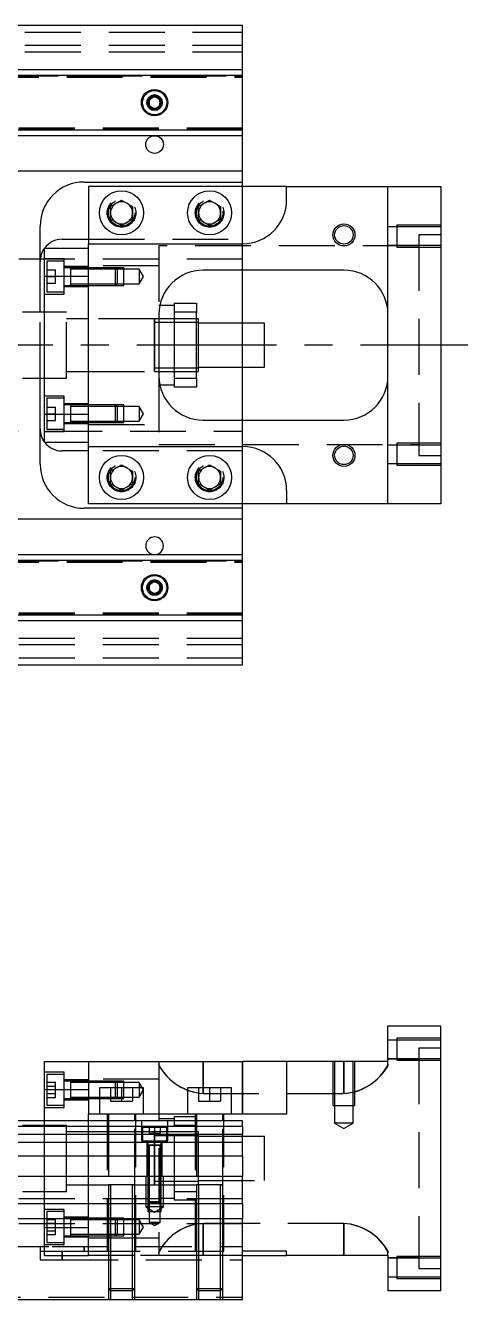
# Model space of a CAD drawing. Extents: x -10 to 845, y -283 to 77.
# Drawn here: x 590.7 to 689.5, y -216.4 to 72.5 of the extents above; entities that cross this region are included whole.
import ezdxf

# ---------------------------------------------------------------- set-up
doc = ezdxf.new("R2010")
doc.units = 0
doc.linetypes.add('CENTER', pattern=[50.8, 31.75, -6.35, 6.35, -6.35])
doc.linetypes.add('DASHED', pattern=[19.05, 12.7, -6.35])
doc.layers.get('0').update_dxf_attribs({"linetype": 'CONTINUOUS'})
doc.layers.add('CENTER', color=1, linetype='CENTER')

msp = doc.modelspace()

# ---------------------------------------------------------------- linework, layer by layer
at = {"color": 7, "linetype": 'CONTINUOUS'}
for p, q in [((640, 72.5), (395, 72.5)), ((640, 62.5), (640, 72.5)), ((395, 62.5), (640, 62.5)), ((395, 61.247728), (640, 61.247728)), ((640, 61.247728), (640, 62.5)), ((640, 48.752272), (640, 61.247728)), ((618.75, 55.721688), (620, 56.443376)), ((618.75, 54.278312), (618.75, 55.721688)), ((620, 56.443376), (621.25, 55.721688)), ((621.25, 55.721688), (621.25, 54.278312)), ((620, 53.556624), (618.75, 54.278312)), ((621.25, 54.278312), (620, 53.556624)), ((640, 48.752272), (395, 48.752272)), ((640, 47.5), (395, 47.5)), ((640, 47.5), (640, 48.752272)), ((640, 39.5), (640, 47.5)), ((566.708204, 39.5), (640, 39.5)), ((640, 37), (640, 39.5)), ((604, 37), (640, 37)), ((605, 36), (605, 23)), ((650, 36), (605, 36)), ((640, 36), (640, 37)), ((650, 33), (650, 36)), ((650, 36), (673, 36)), ((673, -36), (673, 36)), ((673, 36), (685, 36)), ((685, 36), (685, -36)), ((610, 31.443376), (612.5, 32.886752)), ((612.5, 32.886752), (615, 31.443376)), ((630, 31.443376), (632.5, 32.886752)), ((632.5, 32.886752), (635, 31.443376)), ((610, 28.556624), (610, 31.443376)), ((615, 31.443376), (615, 28.556624)), ((630, 28.556624), (630, 31.443376)), ((635, 31.443376), (635, 28.556624)), ((594, 7.5), (594, 27)), ((612.5, 27.113248), (610, 28.556624)), ((615, 28.556624), (612.5, 27.113248)), ((632.5, 27.113248), (630, 28.556624)), ((635, 28.556624), (632.5, 27.113248)), ((599, 24), (605, 24)), ((595, 22), (605, 22)), ((595, 15.652476), (595, 22)), ((605, 15.652476), (605, 23)), ((605, 23), (640, 23)), ((595, 15.652476), (605, 15.652476)), ((595, -15.652476), (595, 15.652476)), ((605, -15.652476), (605, 15.652476)), ((605, -15.652476), (605, 15.652476)), ((663, 17), (631, 17)), ((640, 5), (640, 17)), ((624.5, 9), (621.202042, 9)), ((624.5, 9.5), (629.5, 9.5)), ((624.5, 7.5), (624.5, 9.5)), ((629.5, 9.5), (629.5, 7.5)), ((595, 7.5), (590, 7.5)), ((621, 7), (621, -7)), ((629.5, 7.5), (624.5, 7.5)), ((624.5, -7.5), (624.5, 7.5)), ((629.5, -7.5), (629.5, 7.5)), ((630, 6), (629.5, 6)), ((630, -6), (630, 6)), ((624.5, 5.125), (621, 5.125)), ((629.5, 5.125), (624.5, 5.125)), ((630, 5.125), (629.5, 5.125)), ((645, 5), (630, 5)), ((645, -5), (645, 5)), ((621, -5.125), (624.5, -5.125)), ((624.5, -5.125), (629.5, -5.125)), ((629.5, -5.125), (630, -5.125)), ((630, -5), (645, -5)), ((640, -17), (640, -5)), ((590, -7.5), (595, -7.5)), ((594, -27), (594, -7.5)), ((624.5, -7.5), (629.5, -7.5)), ((624.5, -9.5), (624.5, -7.5)), ((629.5, -6), (630, -6)), ((629.5, -7.5), (629.5, -9.5)), ((621.202042, -9), (624.5, -9)), ((629.5, -9.5), (624.5, -9.5)), ((595, -15.652476), (605, -15.652476)), ((595, -22), (595, -15.652476)), ((605, -23), (605, -15.652476)), ((631, -17), (663, -17)), ((595, -22), (605, -22)), ((605, -23), (640, -23)), ((605, -36), (605, -23)), ((605, -24), (599, -24)), ((610, -28.556624), (612.5, -27.113248)), ((610, -31.443376), (610, -28.556624)), ((612.5, -27.113248), (615, -28.556624)), ((615, -28.556624), (615, -31.443376)), ((630, -28.556624), (632.5, -27.113248)), ((630, -31.443376), (630, -28.556624)), ((632.5, -27.113248), (635, -28.556624)), ((635, -28.556624), (635, -31.443376)), ((612.5, -32.886752), (610, -31.443376)), ((615, -31.443376), (612.5, -32.886752)), ((632.5, -32.886752), (630, -31.443376)), ((635, -31.443376), (632.5, -32.886752)), ((650, -33), (650, -36)), ((640, -37), (604, -37)), ((650, -36), (605, -36)), ((640, -37), (640, -36)), ((640, -39.5), (640, -37)), ((673, -36), (650, -36)), ((685, -36), (673, -36)), ((640, -39.5), (566.708204, -39.5)), ((640, -47.5), (640, -39.5)), ((395, -47.5), (640, -47.5)), ((395, -48.752272), (640, -48.752272)), ((640, -48.752272), (640, -47.5)), ((640, -61.247728), (640, -48.752272)), ((618.75, -54.278312), (620, -53.556624)), ((618.75, -55.721688), (618.75, -54.278312)), ((620, -53.556624), (621.25, -54.278312)), ((621.25, -54.278312), (621.25, -55.721688)), ((620, -56.443376), (618.75, -55.721688)), ((621.25, -55.721688), (620, -56.443376)), ((640, -61.247728), (395, -61.247728)), ((640, -62.5), (395, -62.5)), ((640, -62.5), (640, -61.247728)), ((640, -72.5), (640, -62.5)), ((395, -72.5), (640, -72.5)), ((685, -154.45), (673, -154.45)), ((673, -162.45), (673, -154.45)), ((685, -214.45), (685, -154.45)), ((595, -162.45), (605, -162.45)), ((595, -168.797524), (595, -162.45)), ((605, -162.45), (605, -174.45)), ((605, -162.45), (640, -162.45)), ((640, -174.45), (640, -162.45)), ((650, -162.45), (640, -162.45)), ((673, -162.45), (650, -162.45)), ((650, -162.45), (650, -174.45)), ((595, -175.95), (595, -168.797524)), ((595, -168.797524), (605, -168.797524)), ((617.5, -168.45), (607.5, -168.45)), ((607.5, -168.45), (607.5, -174.45)), ((617.5, -174.45), (617.5, -168.45)), ((637.5, -168.45), (627.5, -168.45)), ((627.5, -168.45), (627.5, -174.45)), ((637.5, -174.45), (637.5, -168.45)), ((640, -175.95), (390.5, -175.95)), ((605, -175.95), (605, -174.45)), ((650, -174.45), (605, -174.45)), ((640, -177.202272), (640, -175.95)), ((640, -177.202272), (390.5, -177.202272)), ((390.5, -178.97668), (640, -178.97668)), ((620, -184.45), (620, -178.449994)), ((620, -190.450006), (620, -178.449994)), ((640, -177.202272), (640, -178.97668)), ((640, -180.873076), (640, -178.97668)), ((640, -180.873076), (390.5, -180.873076)), ((621.500006, -181.45), (618.499994, -181.45)), ((620, -179.325), (620, -180.45)), ((621, -179.325), (620, -179.325)), ((620, -180.45), (620, -181.449788)), ((621.500006, -181.45), (620, -181.45)), ((622.75, -179.325), (621, -179.325)), ((624.5, -179.325), (622.75, -179.325)), ((629.5, -179.325), (624.5, -179.325)), ((630, -179.325), (629.5, -179.325)), ((640, -183.927372), (640, -180.873076)), ((640, -183.927372), (390.5, -183.927372)), ((640, -183.927372), (640, -188.45)), ((0, -188.45), (640, -188.45)), ((620, -189.575), (630, -189.575)), ((640, -194.75), (640, -188.45)), ((640, -194.75), (0, -194.75)), ((640, -194.75), (640, -198.15)), ((640, -198.15), (0, -198.15)), ((640, -216.45), (640, -198.15)), ((650, -205.45), (640, -205.45)), ((640, -206.45), (650, -206.45)), ((650, -206.45), (650, -205.45)), ((673, -206.45), (650, -206.45)), ((673, -206.45), (673, -214.45)), ((0, -216.45), (640, -216.45)), ((685, -214.45), (673, -214.45))]:
    msp.add_line(p, q, dxfattribs=at)
at = {"color": 3, "linetype": 'DASHED'}
for p, q in [((0, 71), (640, 71)), ((0, 68), (640, 68)), ((0, 66.5), (640, 66.5)), ((390.5, 61.1), (640, 61.1)), ((390.5, 60.8), (640, 60.8)), ((395, 61.1147), (640, 61.1147)), ((618.5, 55), (618.52041, 55.24661)), ((640, 49.2), (390.5, 49.2)), ((640, 48.9), (390.5, 48.9)), ((640, 48.8853), (395, 48.8853)), ((640, 24), (640, 36)), ((609.5, 30), (609.520026, 30.346056)), ((635.477798, 30.364306), (635.5, 30)), ((675, 26.848738), (673, 26.848738)), ((675, 27.248732), (675, 22.248742)), ((685, 27.248732), (675, 27.248732)), ((685, 26.848738), (675, 26.848738)), ((605, 24), (640, 24)), ((640, 23), (640, 24)), ((680, 25), (680, -25)), ((685, 25), (680, 25)), ((605, 15.652476), (605, 22)), ((621, 22.5), (621, 7)), ((680, 22.5), (621, 22.5)), ((640, 17), (640, 23)), ((673, 22.648738), (675, 22.648738)), ((675, 22.648738), (685, 22.648738)), ((675, 22.248742), (685, 22.248742)), ((640, 19.5), (61.969694, 19.5)), ((599.5, 19.55635), (595, 19.55635)), ((595.5, 19.05635), (595.5, 12.05635)), ((599.5, 19.05635), (595.5, 19.05635)), ((599.5, 11.55635), (599.5, 19.55635)), ((605, 17.80635), (599.5, 17.80635)), ((600.9, 17.55635), (599.5, 17.55635)), ((600.9, 17.55635), (600.895, 17.55635)), ((600.9, 17.556354), (600.9, 13.556344)), ((600.9, 17.556354), (600.9, 13.556344)), ((600.9, 17.55635), (600.9, 17.339888)), ((600.9, 17.33964), (600.9, 17.55635)), ((600.905, 17.55635), (600.9, 17.55635)), ((605, 17.55635), (600.9, 17.55635)), ((600.9, 17.339888), (600.9, 13.77281)), ((621, 18), (605, 18)), ((611.15, 17.55635), (605, 17.55635)), ((611.150006, 17.556344), (605, 17.556344)), ((611.15, 13.55635), (611.15, 17.55635)), ((611.5, 17.20635), (611.15, 17.55635)), ((613, 17.556344), (611.150006, 17.556344)), ((613, 13.556354), (613, 17.556344)), ((595.5, 17.05635), (597.5, 17.05635)), ((595.5, 15.55635), (597.5, 15.55635)), ((597.5, 15.55635), (597.5, 17.05635)), ((597.5, 14.05635), (597.5, 15.55635)), ((605, 17.20635), (600.9, 17.20635)), ((611.5, 17.20635), (605, 17.20635)), ((611.5, 17.20635), (611.5, 13.90635)), ((613, 17.20635), (611.5, 17.20635)), ((616.5, 17.20635), (613, 17.20635)), ((616.5, 17.20635), (616.5, 13.90635)), ((617.452628, 15.55635), (616.5, 17.20635)), ((616.5, 13.90635), (617.452628, 15.55635)), ((595.5, 14.05635), (597.5, 14.05635)), ((595.5, 12.05635), (599.5, 12.05635)), ((599.5, 13.55635), (600.9, 13.55635)), ((599.5, 13.30635), (605, 13.30635)), ((600.895, 13.55635), (600.9, 13.55635)), ((600.9, 13.90635), (605, 13.90635)), ((600.9, 13.55635), (600.9, 13.773016)), ((600.9, 13.77281), (600.9, 13.55635)), ((600.9, 13.55635), (600.905, 13.55635)), ((600.9, 13.55635), (605, 13.55635)), ((605, 13.90635), (611.5, 13.90635)), ((605, 13.556354), (611.150006, 13.556354)), ((605, 13.55635), (611.15, 13.55635)), ((611.15, 13.55635), (611.5, 13.90635)), ((611.150006, 13.556354), (613, 13.556354)), ((611.5, 13.90635), (613, 13.90635)), ((613, 13.90635), (616.5, 13.90635)), ((595, 11.55635), (599.5, 11.55635)), ((621.202042, 9), (621, 9)), ((594, -7.5), (594, 7.5)), ((600, 7.5), (595, 7.5)), ((600, -7.5), (600, 7.5)), ((605, 6), (600, 6)), ((620, 6), (605, 6)), ((620, 6), (619.995, 6)), ((620, -6.000006), (620, 6.000006)), ((620, 6), (620, -5.999164)), ((621, 6), (620, 6)), ((620.005, 6), (620, 6)), ((624.5, 6), (621, 6)), ((629.5, 6), (624.5, 6)), ((621, 5.125), (620, 5.125)), ((640, -5), (640, 5)), ((620, -5.125), (621, -5.125)), ((595, -7.5), (600, -7.5)), ((600, -6), (605, -6)), ((605, -6), (620, -6)), ((619.995, -6), (620, -6)), ((620, -5.999164), (620, -6)), ((620, -6), (621, -6)), ((620, -6), (620.005, -6)), ((621, -6), (624.5, -6)), ((621, -7), (621, -22.5)), ((624.5, -6), (629.5, -6)), ((599.5, -11.55635), (595, -11.55635)), ((599.5, -19.55635), (599.5, -11.55635)), ((621, -9), (621.202042, -9)), ((595.5, -12.05635), (595.5, -19.05635)), ((599.5, -12.05635), (595.5, -12.05635)), ((595.5, -14.05635), (597.5, -14.05635)), ((597.5, -15.55635), (597.5, -14.05635)), ((605, -13.30635), (599.5, -13.30635)), ((600.9, -13.55635), (599.5, -13.55635)), ((600.9, -13.55635), (600.895, -13.55635)), ((600.9, -13.556344), (600.9, -17.556354)), ((600.9, -13.55635), (600.9, -13.77281)), ((600.905, -13.55635), (600.9, -13.55635)), ((605, -13.55635), (600.9, -13.55635)), ((600.9, -13.77281), (600.9, -17.339888)), ((605, -13.90635), (600.9, -13.90635)), ((611.15, -13.55635), (605, -13.55635)), ((611.15, -13.556352), (605, -13.556354)), ((611.5, -13.90635), (605, -13.90635)), ((611.15, -17.55635), (611.15, -13.55635)), ((611.5, -13.90635), (611.15, -13.55635)), ((613, -13.556354), (611.15, -13.556352)), ((611.5, -13.90635), (611.5, -17.20635)), ((613, -13.90635), (611.5, -13.90635)), ((613, -17.556344), (613, -13.556354)), ((616.5, -13.90635), (613, -13.90635)), ((616.5, -13.90635), (616.5, -17.20635)), ((617.452628, -15.55635), (616.5, -13.90635)), ((595.5, -15.55635), (597.5, -15.55635)), ((595.5, -17.05635), (597.5, -17.05635)), ((597.5, -17.05635), (597.5, -15.55635)), ((600.9, -17.20635), (605, -17.20635)), ((605, -22), (605, -15.652476)), ((605, -17.20635), (611.5, -17.20635)), ((611.15, -17.55635), (611.5, -17.20635)), ((611.5, -17.20635), (613, -17.20635)), ((613, -17.20635), (616.5, -17.20635)), ((616.5, -17.20635), (617.452628, -15.55635)), ((640, -23), (640, -17)), ((61.969694, -19.5), (640, -19.5)), ((595, -19.55635), (599.5, -19.55635)), ((595.5, -19.05635), (599.5, -19.05635)), ((599.5, -17.55635), (600.9, -17.55635)), ((599.5, -17.80635), (605, -17.80635)), ((600.895, -17.55635), (600.9, -17.55635)), ((600.9, -17.339888), (600.9, -17.55635)), ((600.9, -17.55635), (600.905, -17.55635)), ((600.9, -17.55635), (605, -17.55635)), ((605, -17.556344), (611.15, -17.556346)), ((605, -17.55635), (611.15, -17.55635)), ((605, -18), (621, -18)), ((611.15, -17.556346), (613, -17.556344)), ((621, -22.5), (680, -22.5)), ((640, -24), (640, -23)), ((675, -22.648738), (673, -22.648738)), ((675, -22.248742), (675, -27.248732)), ((685, -22.248742), (675, -22.248742)), ((685, -22.648738), (675, -22.648738)), ((640, -24), (605, -24)), ((640, -36), (640, -24)), ((680, -25), (685, -25)), ((673, -26.848738), (675, -26.848738)), ((675, -26.848738), (685, -26.848738)), ((675, -27.248732), (685, -27.248732)), ((609.5, -30), (609.520026, -29.653944)), ((629.5, -30), (629.520026, -29.653944)), ((390.5, -48.9), (640, -48.9)), ((395, -48.8853), (640, -48.8853)), ((390.5, -49.2), (640, -49.2)), ((621.477374, -54.74045), (621.5, -55)), ((640, -60.8), (390.5, -60.8)), ((640, -61.1), (390.5, -61.1)), ((640, -61.1147), (395, -61.1147)), ((640, -66.5), (0, -66.5)), ((640, -68), (0, -68)), ((640, -71), (0, -71)), ((675, -157.601262), (673, -157.601262)), ((675, -157.201268), (675, -162.201258)), ((685, -157.201268), (675, -157.201268)), ((685, -157.601262), (675, -157.601262)), ((673, -161.801262), (675, -161.801262)), ((675, -161.801262), (685, -161.801262)), ((680, -159.45), (680, -209.45)), ((685, -159.45), (680, -159.45)), ((621, -162.45), (621, -163.066596)), ((621, -163.066596), (621, -205.833404)), ((621.033404, -163.351224), (621, -163.066596)), ((621, -163.066596), (621.037764, -163.37036)), ((621.131428, -163.66502), (621.033404, -163.351224)), ((631, -169.710598), (631, -162.45)), ((631, -162.45), (631, -169.710598)), ((640, -162.45), (640, -174.45)), ((660.500006, -162.45), (660.500006, -172.45)), ((660.9, -162.45), (660.9, -172.45)), ((663, -162.45), (663, -169.710598)), ((663, -169.710598), (663, -162.45)), ((665.1, -172.45), (665.1, -162.45)), ((665.499994, -172.45), (665.499994, -162.45)), ((672.868572, -163.66502), (672.966596, -163.351224)), ((673, -163.066596), (672.962236, -163.37036)), ((672.966596, -163.351224), (673, -163.066596)), ((680, -161.95), (673, -161.95)), ((673, -163.066596), (673, -162.45)), ((675, -162.201258), (685, -162.201258)), ((599.5, -164.89365), (595, -164.89365)), ((595.5, -165.39365), (595.5, -168.89365)), ((599.5, -165.39365), (595.5, -165.39365)), ((595.5, -167.1616), (597.5, -167.1616)), ((597.5, -168.027626), (597.5, -167.1616)), ((599.5, -172.89365), (599.5, -164.89365)), ((605, -166.64365), (599.5, -166.64365)), ((600.9, -166.89365), (599.5, -166.89365)), ((600.9, -166.89365), (600.895, -166.89365)), ((600.9, -166.893646), (600.9, -167.47866)), ((600.9, -166.893646), (600.9, -170.893656)), ((600.9, -166.89365), (600.9, -167.110318)), ((600.905, -166.89365), (600.9, -166.89365)), ((605, -166.89365), (600.9, -166.89365)), ((600.9, -167.110318), (600.9, -167.478664)), ((605, -167.24365), (600.9, -167.24365)), ((600.9, -167.47866), (600.9, -168.753604)), ((600.9, -167.478664), (600.9, -168.89365)), ((621, -166.45), (605, -166.45)), ((611.15, -166.89365), (605, -166.89365)), ((611.15, -166.893654), (605, -166.893656)), ((611.5, -167.24365), (605, -167.24365)), ((611.15, -168.89365), (611.15, -166.89365)), ((611.5, -167.24365), (611.15, -166.89365)), ((613, -166.893656), (611.15, -166.893654)), ((611.5, -167.24365), (611.5, -168.89365)), ((613, -167.24365), (611.5, -167.24365)), ((613, -170.893646), (613, -166.893656)), ((616.5, -167.24365), (613, -167.24365)), ((616.5, -167.24365), (616.5, -170.54365)), ((617.452628, -168.89365), (616.5, -167.24365)), ((595.5, -168.027626), (597.5, -168.027626)), ((595.5, -168.89365), (595.5, -172.39365)), ((595.5, -169.759676), (597.5, -169.759676)), ((597.5, -169.759676), (597.5, -168.027626)), ((597.5, -170.625702), (597.5, -169.759676)), ((600.9, -168.753604), (600.9, -169.033698)), ((600.9, -168.89365), (600.9, -170.893656)), ((600.9, -168.89365), (600.9, -170.30871)), ((600.9, -169.033698), (600.9, -170.308714)), ((600.9, -170.30871), (600.9, -170.676942)), ((600.9, -170.308714), (600.9, -170.893656)), ((610, -168.45), (610, -171.45)), ((611.15, -170.89365), (611.15, -168.89365)), ((611.5, -168.89365), (611.5, -170.54365)), ((612.5, -168.45), (612.5, -171.45)), ((615, -168.45), (615, -171.45)), ((616.5, -170.54365), (617.452628, -168.89365)), ((630, -168.45), (630, -171.45)), ((631, -169.710598), (663, -169.710598)), ((632.5, -168.45), (632.5, -171.45)), ((635, -168.45), (635, -171.45)), ((663, -169.710598), (665.500674, -169.35194)), ((595, -172.89365), (599.5, -172.89365)), ((595.5, -170.625702), (597.5, -170.625702)), ((595.5, -172.39365), (599.5, -172.39365)), ((599.5, -170.89365), (600.9, -170.89365)), ((599.5, -171.14365), (605, -171.14365)), ((600.895, -170.89365), (600.9, -170.89365)), ((600.9, -170.54365), (605, -170.54365)), ((600.9, -170.676942), (600.9, -170.89365)), ((600.9, -170.89365), (600.905, -170.89365)), ((600.9, -170.89365), (605, -170.89365)), ((605, -170.54365), (611.5, -170.54365)), ((605, -170.893646), (611.15, -170.893648)), ((605, -170.89365), (611.15, -170.89365)), ((610, -171.45), (612.5, -171.45)), ((611.15, -170.89365), (611.5, -170.54365)), ((611.15, -170.893648), (613, -170.893646)), ((611.5, -170.54365), (613, -170.54365)), ((612.5, -171.45), (615, -171.45)), ((613, -170.54365), (616.5, -170.54365)), ((630, -171.45), (632.5, -171.45)), ((632.5, -171.45), (635, -171.45)), ((660.500006, -172.45), (665.499994, -172.45)), ((660.9, -172.45), (660.9, -176.45)), ((665.1, -176.45), (665.1, -172.45)), ((595, -188.45), (595, -175.95)), ((605, -188.45), (605, -175.95)), ((609.25, -174.45), (609.25, -205.45)), ((609.5, -174.45), (609.5, -175.95)), ((609.5, -175.95), (609.5, -190.455)), ((615.5, -175.95), (615.5, -174.45)), ((615.5, -190.455), (615.5, -175.95)), ((615.75, -205.45), (615.75, -174.45)), ((617, -175.95), (617, -180.45)), ((624.5, -175.45), (621, -175.45)), ((623, -180.45), (623, -175.95)), ((624.5, -174.95), (629.5, -174.95)), ((624.5, -175.95), (624.5, -174.95)), ((624.5, -176.95), (624.5, -175.95)), ((629.25, -174.45), (629.25, -205.45)), ((629.5, -174.45), (629.5, -175.95)), ((629.5, -175.95), (629.5, -190.455)), ((635.5, -175.95), (635.5, -174.45)), ((635.5, -190.455), (635.5, -175.95)), ((635.75, -205.45), (635.75, -174.45)), ((595, -176.95), (590, -176.95)), ((600, -176.95), (595, -176.95)), ((600, -184.45), (600, -176.95)), ((605, -178.45), (600, -178.45)), ((609.5, -178.45), (605, -178.45)), ((615.5, -178.45), (609.5, -178.45)), ((617.25, -178.45), (615.5, -178.45)), ((622.75, -177.45), (617.25, -177.45)), ((617.25, -177.45), (617.25, -180.45)), ((620.005, -178.45), (617.25, -178.45)), ((618.75, -177.45), (618.75, -178.75)), ((618.75, -178.75), (620, -178.75)), ((621, -178.45), (619.995, -178.45)), ((620, -177.45), (620, -178.75)), ((620, -178.45), (620, -180.449258)), ((620, -179.124966), (620, -178.45)), ((620, -178.75), (621.25, -178.75)), ((622.75, -178.45), (621, -178.45)), ((621.25, -177.45), (621.25, -178.75)), ((622.75, -180.45), (622.75, -177.45)), ((624.5, -178.45), (622.75, -178.45)), ((629.5, -176.95), (624.5, -176.95)), ((624.5, -191.95), (624.5, -176.95)), ((629.5, -178.45), (624.5, -178.45)), ((630, -178.45), (629.5, -178.45)), ((630, -184.45), (630, -178.45)), ((665.1, -176.45), (660.9, -176.45)), ((660.9, -176.45), (663, -177.662436)), ((663, -177.662436), (665.1, -176.45)), ((617, -180.45), (623, -180.45)), ((618.25, -180.45), (618.25, -188.45)), ((620, -181.45), (618.499994, -181.45)), ((618.5, -180.45), (618.5, -181.45)), ((618.5, -181.445), (618.5, -181.45)), ((618.5, -181.45), (618.62467, -181.45)), ((618.624678, -181.45), (618.5, -181.45)), ((618.5, -181.45), (618.5, -181.455)), ((618.5, -181.45), (618.5, -188.45)), ((618.62467, -181.45), (621.375392, -181.45)), ((619.998804, -181.45), (618.624678, -181.45)), ((618.75, -181.45), (618.75, -188.45)), ((621.37533, -181.45), (619.998804, -181.45)), ((620, -180.449258), (620, -181.449914)), ((620, -181.449788), (620, -189.575)), ((620, -181.449914), (620, -184.249974)), ((621.25, -188.45), (621.25, -181.45)), ((621.5, -181.45), (621.37533, -181.45)), ((621.375392, -181.45), (621.5, -181.45)), ((621.5, -181.45), (621.5, -180.45)), ((621.5, -181.45), (621.5, -181.445)), ((621.5, -181.455), (621.5, -181.45)), ((621.5, -188.45), (621.5, -181.45)), ((621.75, -188.45), (621.75, -180.45)), ((635.5, -179.45), (630, -179.45)), ((640, -179.45), (635.5, -179.45)), ((645, -179.45), (640, -179.45)), ((645, -184.45), (645, -179.45)), ((600, -188.45), (600, -184.45)), ((620, -184.249974), (620, -190.449164)), ((630, -190.45), (630, -184.45)), ((645, -189.45), (645, -184.45)), ((595, -194.75), (595, -188.45)), ((600, -191.95), (600, -188.45)), ((600, -190.45), (605, -190.45)), ((605, -194.75), (605, -188.45)), ((605, -190.45), (609.39999, -190.45)), ((609.39999, -190.45), (609.499994, -190.45)), ((615.500006, -190.45), (609.499994, -190.45)), ((609.5, -190.445), (609.5, -198.15)), ((609.5, -190.45), (609.84965, -190.45)), ((609.849602, -190.45), (609.5, -190.45)), ((615.15035, -190.45), (609.849602, -190.45)), ((610, -190.45), (610, -198.15)), ((615, -198.15), (615, -190.45)), ((615.150204, -190.45), (615.5, -190.45)), ((615.5, -190.45), (615.15035, -190.45)), ((615.5, -198.15), (615.5, -190.445)), ((615.500006, -190.45), (615.60001, -190.45)), ((615.60001, -190.45), (620.005, -190.45)), ((618, -188.45), (618, -195.45)), ((618.5, -188.45), (618.5, -194.2)), ((618.500006, -188.45), (618.500006, -194.200006)), ((618.75, -188.45), (618.75, -194.45)), ((619.995, -190.45), (629.39999, -190.45)), ((620, -190.450006), (620, -189.575)), ((620, -190.449164), (620, -190.45)), ((620.005, -190.45), (629.5, -190.45)), ((621.25, -194.45), (621.25, -188.45)), ((621.499994, -194.200006), (621.499994, -188.45)), ((621.5, -194.2), (621.5, -188.45)), ((622, -195.45), (622, -188.45)), ((629.39999, -190.45), (629.5, -190.45)), ((635.500006, -190.45), (629.499994, -190.45)), ((629.5, -190.445), (629.5, -198.15)), ((629.5, -190.45), (629.84965, -190.45)), ((629.849602, -190.45), (629.5, -190.45)), ((635.15035, -190.45), (629.849602, -190.45)), ((630, -189.45), (645, -189.45)), ((630, -190.45), (630, -198.15)), ((635, -198.15), (635, -190.45)), ((635.150204, -190.45), (635.5, -190.45)), ((635.5, -190.45), (635.15035, -190.45)), ((635.5, -198.15), (635.5, -190.445)), ((590, -191.95), (595, -191.95)), ((595, -191.95), (600, -191.95)), ((621, -193.45), (624.5, -193.45)), ((624.5, -191.95), (629.5, -191.95)), ((624.5, -193.95), (624.5, -191.95)), ((640, -193.6), (0, -193.6)), ((595, -198.15), (595, -194.75)), ((599.5, -196.00635), (595, -196.00635)), ((599.5, -204.00635), (599.5, -196.00635)), ((605, -198.15), (605, -194.75)), ((622, -195.45), (618, -195.45)), ((618, -195.45), (620, -196.6047)), ((618.5, -194.2), (621.5, -194.2)), ((618.5, -194.2), (618.75, -194.45)), ((618.500006, -194.200006), (618.500006, -194.75)), ((618.500006, -194.75), (618.500006, -196.45)), ((618.500006, -196.45), (621.499994, -196.45)), ((621.25, -194.45), (618.75, -194.45)), ((618.75, -194.45), (618.75, -196.45)), ((618.75, -196.45), (618.75, -198.95)), ((620, -196.6047), (622, -195.45)), ((621.25, -194.45), (621.5, -194.2)), ((621.25, -196.45), (621.25, -194.45)), ((621.25, -198.95), (621.25, -196.45)), ((621.499994, -194.75), (621.499994, -194.200006)), ((621.499994, -196.45), (621.499994, -194.75)), ((629.5, -193.95), (624.5, -193.95)), ((640, -199.3), (0, -199.3)), ((595, -200.102476), (595, -198.15)), ((595.5, -196.50635), (595.5, -198.15)), ((599.5, -196.50635), (595.5, -196.50635)), ((595.5, -198.15), (595.5, -200.00635)), ((595.5, -198.274298), (597.5, -198.274298)), ((595.5, -199.140324), (597.5, -199.140324)), ((597.5, -199.140324), (597.5, -198.274298)), ((597.5, -200.872374), (597.5, -199.140324)), ((605, -197.75635), (599.5, -197.75635)), ((600.9, -198.00635), (599.5, -198.00635)), ((600.9, -198.00635), (600.895, -198.00635)), ((600.9, -198.006344), (600.9, -198.15)), ((600.9, -198.006344), (600.9, -202.006354)), ((600.9, -198.00635), (600.9, -198.149586)), ((605, -198.00635), (600.9, -198.00635)), ((600.905, -198.00635), (600.9, -198.00635)), ((600.9, -198.149586), (600.9, -198.223016)), ((600.9, -198.15), (600.9, -198.59136)), ((600.9, -198.223016), (600.9, -198.591362)), ((605, -198.35635), (600.9, -198.35635)), ((600.9, -198.59136), (600.9, -199.866302)), ((600.9, -198.591362), (600.9, -200.00635)), ((609.5, -198.00635), (605, -198.00635)), ((609.5, -198.006354), (605, -198.006354)), ((605, -205.45), (605, -198.15)), ((609.5, -198.35635), (605, -198.35635)), ((610, -198.00635), (609.5, -198.00635)), ((610, -198.006354), (609.5, -198.006354)), ((609.5, -198.15), (609.5, -205.45)), ((610, -198.35635), (609.5, -198.35635)), ((611.15, -198.00635), (610, -198.00635)), ((611.15, -198.006352), (610, -198.006354)), ((610, -198.15), (610, -205.45)), ((611.5, -198.35635), (610, -198.35635)), ((611.15, -198.15), (611.15, -198.00635)), ((611.29365, -198.15), (611.15, -198.00635)), ((613, -198.006354), (611.15, -198.006352)), ((611.15, -200.00635), (611.15, -198.15)), ((611.5, -198.35635), (611.29365, -198.15)), ((611.5, -198.35635), (611.5, -200.00635)), ((613, -198.35635), (611.5, -198.35635)), ((613, -198.15), (613, -198.006354)), ((613, -202.006344), (613, -198.15)), ((616.5, -198.35635), (613, -198.35635)), ((615, -205.45), (615, -198.15)), ((615.5, -205.45), (615.5, -198.15)), ((616.5, -198.35635), (616.5, -201.65635)), ((617.452628, -200.00635), (616.5, -198.35635)), ((621.25, -198.95), (618.75, -198.95)), ((618.75, -198.95), (620, -199.671688)), ((620, -199.671688), (621.25, -198.95)), ((629.619728, -199.29908), (629.49952, -199.318974)), ((629.5, -198.15), (629.5, -205.45)), ((629.619312, -199.299146), (631, -199.189402)), ((629.99996, -199.247024), (629.619728, -199.29908)), ((631, -199.189402), (629.99996, -199.247024)), ((630, -198.15), (630, -205.45)), ((663, -199.189402), (631, -199.189402)), ((631, -206.45), (631, -199.189402)), ((631, -199.189402), (631, -205.45)), ((635, -205.45), (635, -198.15)), ((635.5, -205.45), (635.5, -198.15)), ((663, -199.189402), (663, -206.45)), ((663, -206.45), (663, -199.189402)), ((595, -200.102476), (605, -200.102476)), ((595, -204.45), (595, -200.102476)), ((595.5, -200.00635), (595.5, -203.50635)), ((595.5, -200.872374), (597.5, -200.872374)), ((595.5, -201.7384), (597.5, -201.7384)), ((597.5, -201.7384), (597.5, -200.872374)), ((599.5, -202.00635), (600.9, -202.00635)), ((599.5, -202.25635), (605, -202.25635)), ((600.895, -202.00635), (600.9, -202.00635)), ((600.9, -199.866302), (600.9, -200.146396)), ((600.9, -200.00635), (600.9, -202.006354)), ((600.9, -200.00635), (600.9, -201.421408)), ((600.9, -200.146396), (600.9, -201.421412)), ((600.9, -201.421408), (600.9, -201.78964)), ((600.9, -201.421412), (600.9, -202.006354)), ((600.9, -201.65635), (605, -201.65635)), ((600.9, -201.78964), (600.9, -202.00635)), ((600.9, -202.00635), (605, -202.00635)), ((600.9, -202.00635), (600.905, -202.00635)), ((605, -201.65635), (609.5, -201.65635)), ((605, -202.006344), (609.5, -202.006344)), ((605, -202.00635), (609.5, -202.00635)), ((609.5, -201.65635), (610, -201.65635)), ((609.5, -202.006344), (610, -202.006344)), ((609.5, -202.00635), (610, -202.00635)), ((610, -201.65635), (611.5, -201.65635)), ((610, -202.006344), (611.15, -202.006346)), ((610, -202.00635), (611.15, -202.00635)), ((611.15, -202.00635), (611.15, -200.00635)), ((611.15, -202.00635), (611.5, -201.65635)), ((611.15, -202.006346), (613, -202.006344)), ((611.5, -200.00635), (611.5, -201.65635)), ((611.5, -201.65635), (613, -201.65635)), ((613, -201.65635), (616.5, -201.65635)), ((616.5, -201.65635), (617.452628, -200.00635)), ((583.291796, -204.45), (596.708204, -204.45)), ((594, -204.45), (594, -205.45)), ((595, -204.00635), (599.5, -204.00635)), ((595, -206.45), (595, -204.45)), ((595.5, -203.50635), (599.5, -203.50635)), ((596.708204, -204.45), (640, -204.45)), ((604, -205.45), (604, -204.45)), ((604, -204.45), (604, -205.45)), ((605, -202.45), (609.5, -202.45)), ((609.5, -202.45), (610, -202.45)), ((610, -202.45), (615, -202.45)), ((615, -202.45), (615.5, -202.45)), ((615.5, -202.45), (621, -202.45)), ((594, -205.45), (604, -205.45)), ((594, -205.45), (594, -207.45)), ((594, -207.45), (599, -207.45)), ((595, -206.45), (605, -206.45)), ((599, -207.45), (599, -205.45)), ((599, -205.45), (599, -206.45)), ((599, -206.45), (599, -207.45)), ((599, -207.45), (640, -207.45)), ((604, -205.45), (640, -205.45)), ((605, -206.45), (605, -205.45)), ((609.5, -206.45), (605, -206.45)), ((609.5, -205.45), (609.5, -213.95)), ((610, -206.45), (609.5, -206.45)), ((609.500006, -205.45), (609.500006, -213.950006)), ((610, -205.45), (610, -214.45)), ((615, -206.45), (610, -206.45)), ((615, -214.45), (615, -205.45)), ((615.5, -206.45), (615, -206.45)), ((615.499994, -213.950006), (615.499994, -205.45)), ((615.5, -213.95), (615.5, -205.45)), ((629.5, -206.45), (615.5, -206.45)), ((621.058008, -205.45085), (621, -205.833404)), ((621, -205.833404), (621.037764, -205.52964)), ((621, -205.833404), (621, -206.45)), ((629.5, -205.45), (629.5, -213.95)), ((630, -206.45), (629.5, -206.45)), ((629.500006, -205.45), (629.500006, -213.950006)), ((630, -205.45), (630, -214.45)), ((635, -206.45), (630, -206.45)), ((631, -205.45), (631, -206.45)), ((635, -214.45), (635, -205.45)), ((635.5, -206.45), (635, -206.45)), ((635.499994, -213.950006), (635.499994, -205.45)), ((635.5, -213.95), (635.5, -205.45)), ((640, -206.45), (635.5, -206.45)), ((672.868572, -205.23498), (672.966596, -205.548776)), ((673, -205.833404), (672.962236, -205.52964)), ((672.966596, -205.548776), (673, -205.833404)), ((673, -206.45), (673, -205.833404)), ((673, -206.95), (680, -206.95)), ((675, -207.098738), (673, -207.098738)), ((675, -206.698742), (675, -211.698732)), ((685, -206.698742), (675, -206.698742)), ((685, -207.098738), (675, -207.098738)), ((680, -209.45), (685, -209.45)), ((673, -211.298738), (675, -211.298738)), ((675, -211.298738), (685, -211.298738)), ((675, -211.698732), (685, -211.698732)), ((62.499994, -215.95), (640, -215.95)), ((609.5, -213.95), (615.5, -213.95)), ((609.5, -213.95), (610, -214.45)), ((609.500006, -213.950006), (609.500006, -216.45)), ((615, -214.45), (610, -214.45)), ((610, -214.45), (610, -216.45)), ((615, -214.45), (615.5, -213.95)), ((615, -216.45), (615, -214.45)), ((615.499994, -216.45), (615.499994, -213.950006)), ((629.5, -213.95), (635.5, -213.95)), ((629.5, -213.95), (630, -214.45)), ((629.500006, -213.950006), (629.500006, -216.45)), ((635, -214.45), (630, -214.45)), ((630, -214.45), (630, -216.45)), ((635, -214.45), (635.5, -213.95)), ((635, -216.45), (635, -214.45)), ((635.499994, -216.45), (635.499994, -213.950006))]:
    msp.add_line(p, q, dxfattribs=at)
at = {"color": 7, "linetype": 'CONTINUOUS'}
for centre, radius in [((620, 55), 3), ((620, 55), 2.75), ((620, 45.5), 2), ((612.5, 30), 5), ((632.5, 30), 5), ((663, 25), 2.1), ((663, -25), 2.1), ((612.5, -30), 5), ((632.5, -30), 5), ((620, -55), 3), ((620, -55), 2.75)]:
    msp.add_circle(centre, radius, dxfattribs=at)
at = {"color": 3, "linetype": 'DASHED'}
for centre, radius in [((620, 55), 1.75), ((620, 55), 1.5), ((612.5, 30), 3.25), ((612.5, 30), 3), ((632.5, 30), 3.25), ((632.5, 30), 3), ((612.5, -30), 3.25), ((612.5, -30), 3), ((632.5, -30), 3.25), ((632.5, -30), 3), ((620, -55), 1.75), ((620, -55), 1.5)]:
    msp.add_circle(centre, radius, dxfattribs=at)
at = {"color": 3, "linetype": 'CONTINUOUS'}
for centre in [(663, 25), (663, -25)]:
    msp.add_circle(centre, 2.5, dxfattribs=at)
at = {"color": 7, "linetype": 'CONTINUOUS'}
for centre, radius, start, end in [((620, 55), 1.25, 120, 180), ((620, 55), 1.25, 180, 240), ((620, 55), 1.25, 60, 120), ((620, 55), 1.25, 0, 60), ((620, 55), 1.25, 300, 0), ((620, 55), 1.25, 240, 300), ((604, 27), 10, 90, 180), ((612.5, 30), 2.5, 120, 180), ((612.5, 30), 2.5, 60, 120), ((612.5, 30), 2.5, 0, 60), ((632.5, 30), 2.5, 120, 180), ((632.5, 30), 2.5, 60, 120), ((632.5, 30), 2.5, 0, 60), ((640, 33), 10, 270, 0), ((612.5, 30), 2.5, 180, 240), ((612.5, 30), 2.5, 300, 0), ((632.5, 30), 2.5, 180, 240), ((632.5, 30), 2.5, 300, 0), ((612.5, 30), 2.5, 240, 300), ((632.5, 30), 2.5, 240, 300), ((599, 19), 5, 90, 143.130102), ((599, 19), 5, 143.130102, 180), ((631, 7), 10, 90, 180), ((663, 7), 10, 0, 90), ((631, -7), 10, 180, 270), ((663, -7), 10, 270, 0), ((599, -19), 5, 180, 216.869898), ((599, -19), 5, 216.869898, 270), ((640, -33), 10, 0, 90), ((604, -27), 10, 180, 270), ((612.5, -30), 2.5, 120, 180), ((612.5, -30), 2.5, 60, 120), ((612.5, -30), 2.5, 0, 60), ((632.5, -30), 2.5, 120, 180), ((632.5, -30), 2.5, 60, 120), ((632.5, -30), 2.5, 0, 60), ((612.5, -30), 2.5, 180, 240), ((612.5, -30), 2.5, 300, 0), ((632.5, -30), 2.5, 180, 240), ((632.5, -30), 2.5, 300, 0), ((612.5, -30), 2.5, 240, 300), ((632.5, -30), 2.5, 240, 300), ((620, -45.5), 2, 90, 270), ((620, -45.5), 2, 270, 90), ((620, -55), 1.25, 120, 180), ((620, -55), 1.25, 60, 120), ((620, -55), 1.25, 0, 60), ((620, -55), 1.25, 180, 240), ((620, -55), 1.25, 240, 300), ((620, -55), 1.25, 300, 0)]:
    msp.add_arc(centre, radius, start, end, dxfattribs=at)
at = {"color": 3, "linetype": 'DASHED'}
for centre, radius, start, end in [((631.811246, -157.439102), 12.298282, 208.83464497, 266.2177859), ((631.887007, -157.185352), 12.556615, 211.06674427, 265.94921781), ((662.188754, -157.439102), 12.298282, 273.7822141, 331.16535503), ((661.706905, -156.820448), 13.093165, 286.84310005, 328.48248762), ((631.987181, -211.58565), 12.512593, 100.90836723, 151.05346919), ((632.07768, -211.744716), 12.690388, 101.721719, 150.267227), ((662.188754, -211.460898), 12.298282, 28.83464497, 86.2177859), ((662.112993, -211.714648), 12.556615, 31.06674427, 85.94921781)]:
    msp.add_arc(centre, radius, start, end, dxfattribs=at)
at = {"layer": 'CENTER', "color": 1, "linetype": 'CENTER'}
msp.add_line((698.492256, 0), (-10.32213, 0), dxfattribs=at)

doc.saveas('drawing.dxf')
